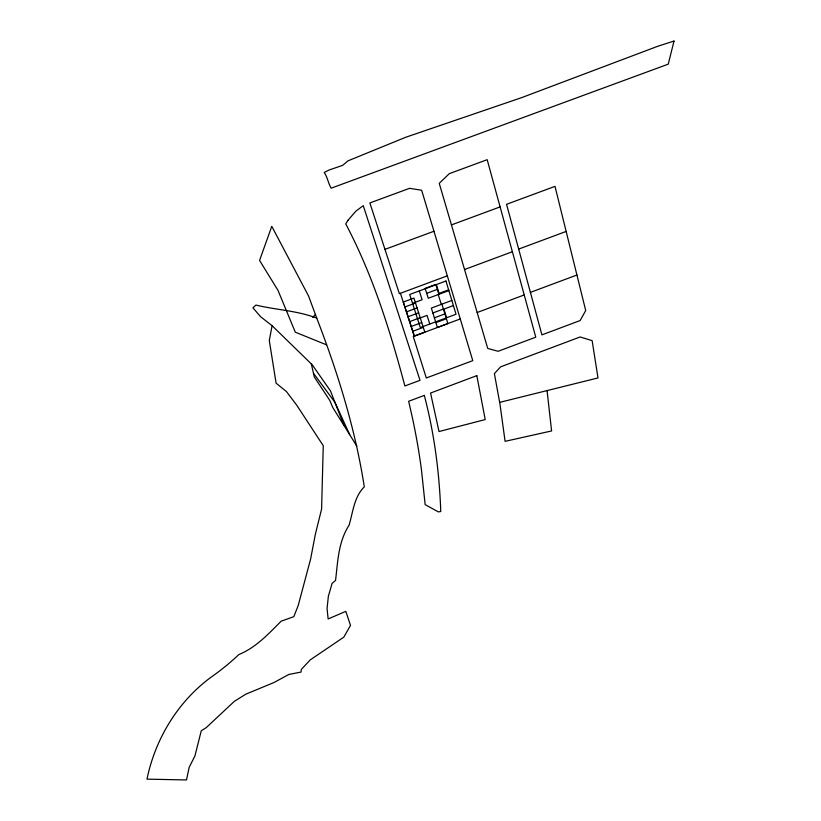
<?xml version="1.0" encoding="UTF-8"?>
<svg xmlns="http://www.w3.org/2000/svg" width="821" height="821" viewBox="0 0 821 821"><rect width="100%" height="100%" fill="white"/><g stroke="black" fill="none" stroke-linecap="round" stroke-linejoin="round"><path stroke-width="1.23" d="M316.752 318.127C297.243 310.615 276.154 309.948 255.936 305.084L252.909 307.813L260.626 316.742L272.11 325.711L269.288 340.499L276.092 383.161L286.447 391.566L296.73 405.184L323.258 445.711L321.596 509.051L315.356 534.276L310.595 559.132L298.187 605.59L293.805 616.684L281.162 621.179C268.405 633.945 255.967 647.553 238.89 654.542C229.777 663.122 220.11 670.942 209.868 678.074C177.274 702.581 155.179 739.352 146.98 779.15L186.5 779.95L189.179 767.327L194.936 755.925L201.248 730.813L206.235 727.632L234.303 701.38L245.725 694.217L274.019 682.497L288.828 674.452L301.05 672.071L301.338 669.423L310.164 659.94L343.804 637.158L350.505 625.397L345.815 611.368L328.143 618.952L327.056 608.535L328.369 596.251L332.084 583.444L335.553 580.396C337.852 561.307 338.293 541.942 349.069 525.224C352.938 512.263 354.159 496.613 364.308 486.863C355.277 428.952 337.8 372.724 316.752 318.127L308.563 296.001L271.772 226.329L259.58 260.421L277.991 290.347L295.293 332.177L326.491 344.83M312.811 317.368L315.397 314.453M426.704 293.333L437.347 289.372M412.532 303.298L422.097 299.737L419.305 290.921M448.625 289.854L439.081 293.405L436.362 284.579M404.876 306.972L415.508 303.021M448.851 290.603L428.254 298.269L425.155 288.376L435.818 284.405L438.866 294.318M406.467 311.877L417.078 307.926M408.047 316.762L418.638 312.822M451.848 300.445L431.333 308.091L437.408 327.487L447.897 323.566L441.903 304.15M409.628 321.627L420.188 317.686M432.862 312.965L443.412 309.035M417.55 318.948L427.043 315.397L429.773 324.038M453.408 305.566L443.925 309.107L446.593 317.758M411.198 326.481L421.737 322.54M434.381 317.83L444.91 313.899M412.758 331.304L423.287 327.374M435.9 322.663L446.408 318.743M530.407 292.389L576.947 275.014M460.242 318.959L413.271 336.497L426.304 377.978L472.773 360.655L421.655 190.236L409.546 188.327L369.881 202.941L399.355 293.672L447.322 275.835M477.175 312.503L524.219 294.944L487.181 159.685L449.292 173.662L439.235 183.329L487.725 348.443L498.142 351.285L535.764 337.174L524.219 294.944M414.318 336.107L424.816 332.187L413.938 298.085L403.275 302.056L414.318 336.107L400.422 293.282M518.667 249.081L566.151 231.43L555.006 186.367L506.547 204.316L541.911 334.876L580.129 320.549L585.712 310.543L566.151 231.43M464.553 269.514L512.376 251.739M384.977 249.358L433.94 231.255M451.437 224.913L500.102 206.902M499.671 402.372L597.986 377.937L592.146 340.664L580.149 336.969L500.605 366.843L494.396 373.637L499.999 404.271L505.089 441.339L551.599 430.943L547.063 390.601M272.11 325.711L312.216 364.781L330.463 390.888L343.968 425.463L356.878 446.203M313.468 373.268L334.927 402.321L349.695 434.668M343.968 425.463L332.71 407.411L329.765 400.391L314.31 376.983L311.333 364.011M438.25 294.554L441.277 304.375M674.02 41.05L668.263 64.151L331.161 188.173C328.082 183.093 327.641 177.367 324.223 172.472L329.005 170.039L342.614 165.38L348.012 160.834L405.841 137.22L521.951 97.525L657.939 46.202L674.02 41.05M348.166 220.049L345.744 223.897C372.724 274.994 390.047 330.329 404.886 385.962L420.013 380.328L363.262 205.661L355.924 211.12L348.166 220.049M424.313 395.404L408.663 401.284L411.424 413.363A1126.638 806.068 13 0 1 421.44 469.643L425.155 504.638L438.373 511.904L440.764 511.504C439.358 472.362 434.268 433.314 424.313 395.404M476.816 375.638L430.563 393.043L438.999 431.548L485.211 419.562L476.816 375.638M445.947 281.008L409.71 294.493L420.311 327.569L456.035 314.238L445.947 281.008"/></g></svg>
